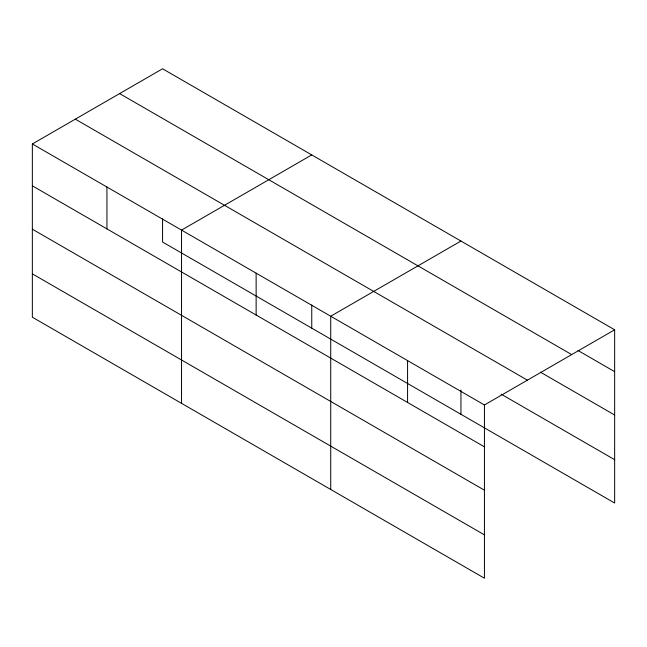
<?xml version="1.0" encoding="UTF-8"?>
<svg xmlns="http://www.w3.org/2000/svg" width="647" height="647" viewBox="0 0 647 647"><rect width="100%" height="100%" fill="white"/><g stroke="black" fill="none" stroke-linecap="round" stroke-linejoin="round"><path stroke-width="0.97" d="M484.433 490.191L484.433 404.973L32.35 143.966L32.35 317.208L484.433 578.216L484.433 490.191L32.35 229.192M162.567 218.84L162.567 242.027L614.65 503.034L614.65 329.792L162.567 68.784L32.35 143.966M311.757 154.916L181.54 230.097L181.54 403.34M460.939 241.048L330.722 316.229L330.722 489.48M484.433 404.973L614.65 329.792M577.973 350.48L614.65 371.661M119.598 93.589L571.681 354.596M540.415 372.154L614.65 415.01M75.319 119.153L527.402 380.161M501.118 394.136L614.65 459.685M32.35 185.835L484.433 446.842M32.35 273.859L484.433 534.867M460.939 390.092L460.939 414.298M407.578 360.597L407.578 402.466M311.757 304.972L311.757 328.158M256.131 273.163L256.131 315.032M106.941 187.032L106.941 228.901"/></g></svg>
